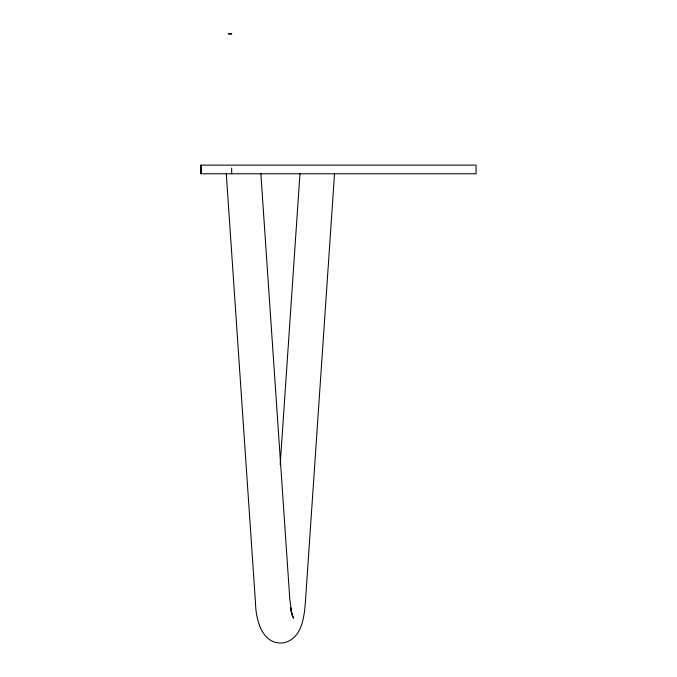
<?xml version="1.0" encoding="UTF-8"?>
<svg xmlns="http://www.w3.org/2000/svg" width="677" height="677" viewBox="0 0 677 677"><rect width="100%" height="100%" fill="white"/><g stroke="black" fill="none" stroke-linecap="round" stroke-linejoin="round"><path stroke-width="1.02" d="M200.967 165.129L200.967 173.777L476.075 173.777L476.075 165.129L200.967 165.129L200.976 173.777M280.176 464.718L299.979 173.54M334.54 173.557L305.445 601.303C304.32 616.73 302.052 638.733 283.714 642.82C262.278 645.57 255.804 619.717 255.508 603.131L226.279 173.557M292.134 615.469L293.632 618.219L291.347 611.949L290.484 607.54L291.99 614.911L289.824 599.483L260.857 173.557M231.661 168.014L231.661 173.777M231.695 33.85L228.445 33.85A17.297 9.106 -8.5 0 0 231.695 33.858"/></g></svg>
